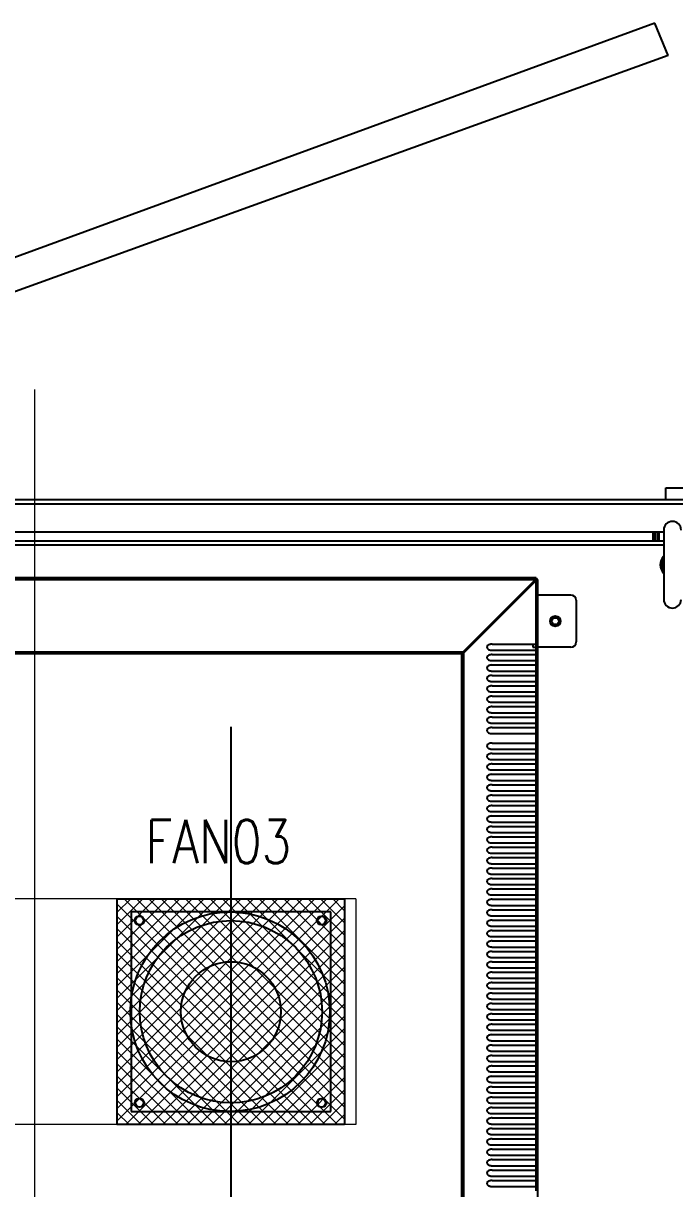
# Model space of a CAD drawing. Extents: x 79822 to 122366, y -56021 to -28815.
# Drawn here: x 84693 to 85069, y -34650 to -33978 of the extents above; entities that cross this region are included whole.
import ezdxf
from ezdxf.lldxf.tags import DXFTag

# ---------------------------------------------------------------- set-up
doc = ezdxf.new("R2010")
doc.units = 0
doc.header["$LTSCALE"] = 100
doc.header["$MEASUREMENT"] = 0
doc.layers.add('CABINET', color=7, linetype='Continuous')
doc.layers.add('PANEL', color=7, linetype='Continuous')
doc.styles.add('ROMANS', font='romans', dxfattribs={"width": 0.8, "height": 2})
tags = doc.linetypes.add('CENTER', pattern=[2, 1.25, -0.25, 0.25, -0.25]).pattern_tags.tags
tags[10:11] = [DXFTag(74, 4), DXFTag(75, 0), DXFTag(340, '0'), DXFTag(46, 1.0), DXFTag(50, 0.0), DXFTag(44, 0.0), DXFTag(45, 0.0)]
tags[8:9] = [DXFTag(74, 4), DXFTag(75, 0), DXFTag(340, '0'), DXFTag(46, 1.0), DXFTag(50, 0.0), DXFTag(44, 0.0), DXFTag(45, 0.0)]
tags[6:7] = [DXFTag(74, 4), DXFTag(75, 0), DXFTag(340, '0'), DXFTag(46, 1.0), DXFTag(50, 0.0), DXFTag(44, 0.0), DXFTag(45, 0.0)]
tags[4:5] = [DXFTag(74, 4), DXFTag(75, 0), DXFTag(340, '0'), DXFTag(46, 1.0), DXFTag(50, 0.0), DXFTag(44, 0.0), DXFTag(45, 0.0)]
tags = doc.linetypes.add('HIDDEN', pattern=[0.375, 0.25, -0.125]).pattern_tags.tags
tags[6:7] = [DXFTag(74, 4), DXFTag(75, 0), DXFTag(340, '0'), DXFTag(46, 1.0), DXFTag(50, 0.0), DXFTag(44, 0.0), DXFTag(45, 0.0)]
tags[4:5] = [DXFTag(74, 4), DXFTag(75, 0), DXFTag(340, '0'), DXFTag(46, 1.0), DXFTag(50, 0.0), DXFTag(44, 0.0), DXFTag(45, 0.0)]

# ---------------------------------------------------------------- blocks, each defined once
blk = doc.blocks.new('风机')
at = {"color": 3}
for p, q in [((0, 0), (0, -115)), ((115, 0), (0, 0)), ((115, -115), (115, 0)), ((0, -115), (115, -115))]:
    blk.add_line(p, q, dxfattribs=at)
for centre, major_axis, start_param, end_param in [((5, -5), (1.77, 1.77), 2.356194490187731, 8.639379797367317), ((57.5, -57.5), (37.12, 37.12), 2.356194490192193, 8.63937979737178), ((110, -5), (1.77, 1.77), 2.356194490188677, 8.639379797368264), ((5, -110), (-1.77, 1.77), 0.785398, 7.068583), ((110, -110), (-1.77, 1.77), 0.785398, 7.068583)]:
    blk.add_ellipse(centre, major_axis=major_axis, ratio=1, start_param=start_param, end_param=end_param, dxfattribs=at)

msp = doc.modelspace()

# ---------------------------------------------------------------- hatches: boundary and pattern name
at = {"linetype": 'HIDDEN', "lineweight": 20}
h = msp.add_hatch(dxfattribs=at)
h.set_pattern_fill('ANSI37', color=256, scale=40, angle=180, style=2)
h.set_pattern_definition([(135, (80443.738, -53304.3247), (3.5355339, 3.5355339), []), (45, (80443.738, -53304.3247), (3.5355339, -3.5355339), [])])
h.paths.add_polyline_path([(84878.7, -34612.83), (84747.7, -34612.83), (84747.7, -34482.83), (84878.7, -34482.83)])

# ---------------------------------------------------------------- linework, layer by layer
at = {"color": 1, "linetype": 'CENTER', "lineweight": 20}
msp.add_line((84700.2, -35133.19), (84700.2, -34189.34), dxfattribs=at)
at = {"color": 7, "linetype": 'Continuous'}
for p, q in [((85064, -34245.96), (85096, -34245.96)), ((85064, -34252.96), (85064, -34245.96)), ((85094.7, -34252.96), (84307.3, -34252.96)), ((84307.3, -34255.26), (85094.7, -34255.26)), ((85062.7, -34271.46), (84337.7, -34271.46)), ((85056.5, -34271.46), (85056.5, -34276.8)), ((85057.7, -34276.8), (85057.7, -34271.46)), ((85058.9, -34271.46), (85058.9, -34276.8)), ((85060, -34276.8), (85060, -34271.46)), ((85062.7, -34270.3), (85062.7, -34310.3)), ((85062.7, -34276.8), (84337.7, -34276.8)), ((85058.9, -34276.2), (85060, -34276.2)), ((85062.7, -34279.1), (84337.7, -34279.1)), ((84989.2, -34297.8), (84411.2, -34297.8)), ((84989.2, -34297.8), (84989.2, -34298.9)), ((84988.6, -34298.9), (84411.8, -34298.9)), ((84946.91, -34340.59), (84988.6, -34298.9)), ((84946.91, -34341.09), (84988.6, -34299.4)), ((84947.41, -34341.09), (84989.1, -34299.4)), ((84988.6, -34298.9), (84988.6, -34299.4)), ((84989.1, -34299.4), (84988.6, -34299.4)), ((84990.2, -34298.8), (84989.1, -34298.8)), ((84989.1, -34336.05), (84989.1, -34299.4)), ((84990.2, -35006.8), (84990.2, -34298.8)), ((85009.2, -34307.8), (84990.2, -34307.8)), ((85012.2, -34310.8), (85012.2, -34334.8)), ((84963.78, -34336.05), (84990.2, -34336.05)), ((84987.2, -34336.05), (84987.2, -34337.8)), ((84987.2, -34337.8), (84989.2, -34337.8)), ((84989.2, -34339.55), (84989.2, -34336.05)), ((85009.2, -34337.8), (84990.2, -34337.8)), ((84946.91, -34340.59), (84453.49, -34340.59)), ((84946.31, -34341.69), (84454.09, -34341.69)), ((84946.31, -34963.91), (84946.31, -34341.69)), ((84946.91, -34340.59), (84946.91, -34341.09)), ((84947.41, -34341.09), (84946.91, -34341.09)), ((84947.41, -34964.51), (84947.41, -34341.09)), ((84963.78, -34339.55), (84990.2, -34339.55)), ((84963.78, -34342.05), (84990.2, -34342.05)), ((84963.78, -34345.55), (84990.2, -34345.55)), ((84989.1, -34342.05), (84989.1, -34339.55)), ((84989.1, -34348.05), (84989.1, -34345.55)), ((84989.2, -34345.55), (84989.2, -34342.05)), ((84963.78, -34348.05), (84990.2, -34348.05)), ((84963.78, -34351.55), (84990.2, -34351.55)), ((84989.1, -34354.05), (84989.1, -34351.55)), ((84989.2, -34351.55), (84989.2, -34348.05)), ((84963.78, -34354.05), (84990.2, -34354.05)), ((84963.78, -34357.55), (84990.2, -34357.55)), ((84989.1, -34360.05), (84989.1, -34357.55)), ((84989.2, -34357.55), (84989.2, -34354.05)), ((84963.78, -34360.05), (84990.2, -34360.05)), ((84963.78, -34363.55), (84990.2, -34363.55)), ((84989.1, -34363.05), (84989.1, -34360.55)), ((84989.1, -34366.05), (84989.1, -34363.55)), ((84989.2, -34363.55), (84989.2, -34360.05)), ((84989.2, -34366.55), (84989.2, -34363.05)), ((84963.78, -34366.05), (84990.2, -34366.05)), ((84963.78, -34369.55), (84990.2, -34369.55)), ((84963.78, -34372.05), (84990.2, -34372.05)), ((84989.1, -34369.05), (84989.1, -34366.55)), ((84989.1, -34372.05), (84989.1, -34369.55)), ((84989.1, -34375.05), (84989.1, -34372.55)), ((84989.2, -34369.55), (84989.2, -34366.05)), ((84989.2, -34372.55), (84989.2, -34369.05)), ((84989.2, -34375.55), (84989.2, -34372.05)), ((84963.78, -34375.55), (84990.2, -34375.55)), ((84963.78, -34378.05), (84990.2, -34378.05)), ((84989.1, -34378.05), (84989.1, -34375.55)), ((84989.1, -34381.05), (84989.1, -34378.55)), ((84989.2, -34378.55), (84989.2, -34375.05)), ((84989.2, -34381.55), (84989.2, -34378.05)), ((84963.78, -34381.55), (84990.2, -34381.55)), ((84963.78, -34384.05), (84990.2, -34384.05)), ((84989.1, -34384.05), (84989.1, -34381.55)), ((84989.1, -34387.05), (84989.1, -34384.55)), ((84989.2, -34384.55), (84989.2, -34381.05)), ((84989.2, -34387.55), (84989.2, -34384.05)), ((84963.78, -34387.55), (84990.2, -34387.55)), ((84989.1, -34393.05), (84989.1, -34390.55)), ((84989.2, -34390.55), (84989.2, -34387.05)), ((84989.2, -34468.55), (84989.2, -34390.05)), ((84963.78, -34393.05), (84990.2, -34393.05)), ((84963.78, -34396.55), (84990.2, -34396.55)), ((84963.78, -34399.05), (84990.2, -34399.05)), ((84989.1, -34399.05), (84989.1, -34396.55)), ((84989.2, -34396.55), (84989.2, -34393.05)), ((84989.2, -34402.55), (84989.2, -34399.05)), ((84963.78, -34402.55), (84990.2, -34402.55)), ((84963.78, -34405.05), (84990.2, -34405.05)), ((84989.1, -34405.05), (84989.1, -34402.55)), ((84989.2, -34408.55), (84989.2, -34405.05)), ((84963.78, -34408.55), (84990.2, -34408.55)), ((84963.78, -34411.05), (84990.2, -34411.05)), ((84989.1, -34411.05), (84989.1, -34408.55)), ((84989.2, -34414.55), (84989.2, -34411.05)), ((84963.78, -34414.55), (84990.2, -34414.55)), ((84963.78, -34417.05), (84990.2, -34417.05)), ((84989.1, -34417.05), (84989.1, -34414.55)), ((84989.2, -34420.55), (84989.2, -34417.05)), ((84963.78, -34420.55), (84990.2, -34420.55)), ((84963.78, -34423.05), (84990.2, -34423.05)), ((84989.1, -34423.05), (84989.1, -34420.55)), ((84989.2, -34426.55), (84989.2, -34423.05)), ((84963.78, -34426.55), (84990.2, -34426.55)), ((84963.78, -34429.05), (84990.2, -34429.05)), ((84963.78, -34432.55), (84990.2, -34432.55)), ((84989.1, -34429.05), (84989.1, -34426.55)), ((84989.1, -34435.05), (84989.1, -34432.55)), ((84989.2, -34432.55), (84989.2, -34429.05)), ((84963.78, -34435.05), (84990.2, -34435.05)), ((84963.78, -34438.55), (84990.2, -34438.55)), ((84989.1, -34441.05), (84989.1, -34438.55)), ((84989.2, -34438.55), (84989.2, -34435.05)), ((84963.78, -34441.05), (84990.2, -34441.05)), ((84963.78, -34444.55), (84990.2, -34444.55)), ((84989.1, -34447.05), (84989.1, -34444.55)), ((84989.2, -34444.55), (84989.2, -34441.05)), ((84963.78, -34447.05), (84990.2, -34447.05)), ((84963.78, -34450.55), (84990.2, -34450.55)), ((84963.78, -34453.05), (84990.2, -34453.05)), ((84989.1, -34453.05), (84989.1, -34450.55)), ((84989.2, -34450.55), (84989.2, -34447.05)), ((84989.2, -34456.55), (84989.2, -34453.05)), ((84963.78, -34456.55), (84990.2, -34456.55)), ((84963.78, -34459.05), (84990.2, -34459.05)), ((84989.1, -34459.05), (84989.1, -34456.55)), ((84989.2, -34462.55), (84989.2, -34459.05)), ((84963.78, -34462.55), (84990.2, -34462.55)), ((84963.78, -34465.05), (84990.2, -34465.05)), ((84989.1, -34465.05), (84989.1, -34462.55)), ((84989.2, -34468.55), (84989.2, -34465.05)), ((84963.78, -34468.55), (84990.2, -34468.55)), ((84963.78, -34471.05), (84990.2, -34471.05)), ((84989.1, -34471.05), (84989.1, -34468.55)), ((84989.2, -34474.55), (84989.2, -34471.05)), ((84963.78, -34474.55), (84990.2, -34474.55)), ((84963.78, -34477.05), (84990.2, -34477.05)), ((84989.1, -34477.05), (84989.1, -34474.55)), ((84989.2, -34480.55), (84989.2, -34477.05)), ((84963.78, -34480.55), (84990.2, -34480.55)), ((84963.78, -34483.05), (84990.2, -34483.05)), ((84963.78, -34486.55), (84990.2, -34486.55)), ((84989.1, -34483.05), (84989.1, -34480.55)), ((84989.1, -34489.05), (84989.1, -34486.55)), ((84989.2, -34486.55), (84989.2, -34483.05)), ((84963.78, -34489.05), (84990.2, -34489.05)), ((84963.78, -34492.55), (84990.2, -34492.55)), ((84989.1, -34495.05), (84989.1, -34492.55)), ((84989.2, -34492.55), (84989.2, -34489.05)), ((84963.78, -34495.05), (84990.2, -34495.05)), ((84963.78, -34498.55), (84990.2, -34498.55)), ((84989.1, -34501.05), (84989.1, -34498.55)), ((84989.2, -34498.55), (84989.2, -34495.05)), ((84963.78, -34501.05), (84990.2, -34501.05)), ((84963.78, -34504.55), (84990.2, -34504.55)), ((84989.1, -34507.05), (84989.1, -34504.55)), ((84989.2, -34504.55), (84989.2, -34501.05)), ((84963.78, -34507.05), (84990.2, -34507.05)), ((84963.78, -34510.55), (84990.2, -34510.55)), ((84963.78, -34513.05), (84990.2, -34513.05)), ((84989.1, -34513.05), (84989.1, -34510.55)), ((84989.2, -34510.55), (84989.2, -34507.05)), ((84989.2, -34516.55), (84989.2, -34513.05)), ((84963.78, -34516.55), (84990.2, -34516.55)), ((84963.78, -34519.05), (84990.2, -34519.05)), ((84989.1, -34519.05), (84989.1, -34516.55)), ((84989.2, -34522.55), (84989.2, -34519.05)), ((84963.78, -34522.55), (84990.2, -34522.55)), ((84963.78, -34525.05), (84990.2, -34525.05)), ((84989.1, -34525.05), (84989.1, -34522.55)), ((84989.2, -34528.55), (84989.2, -34525.05)), ((84963.78, -34528.55), (84990.2, -34528.55)), ((84963.78, -34531.05), (84990.2, -34531.05)), ((84989.1, -34531.05), (84989.1, -34528.55)), ((84989.2, -34534.55), (84989.2, -34531.05)), ((84963.78, -34534.55), (84990.2, -34534.55)), ((84963.78, -34537.05), (84990.2, -34537.05)), ((84989.1, -34537.05), (84989.1, -34534.55)), ((84989.2, -34540.55), (84989.2, -34537.05)), ((84963.78, -34540.55), (84990.2, -34540.55)), ((84963.78, -34543.05), (84990.2, -34543.05)), ((84963.78, -34546.55), (84990.2, -34546.55)), ((84989.1, -34543.05), (84989.1, -34540.55)), ((84989.1, -34549.05), (84989.1, -34546.55)), ((84989.2, -34546.55), (84989.2, -34543.05)), ((84963.78, -34549.05), (84990.2, -34549.05)), ((84963.78, -34552.55), (84990.2, -34552.55)), ((84989.1, -34555.05), (84989.1, -34552.55)), ((84989.2, -34552.55), (84989.2, -34549.05)), ((84963.78, -34555.05), (84990.2, -34555.05)), ((84963.78, -34558.55), (84990.2, -34558.55)), ((84989.1, -34561.05), (84989.1, -34558.55)), ((84989.2, -34558.55), (84989.2, -34555.05)), ((84963.78, -34561.05), (84990.2, -34561.05)), ((84963.78, -34564.55), (84990.2, -34564.55)), ((84963.78, -34567.05), (84990.2, -34567.05)), ((84989.1, -34567.05), (84989.1, -34564.55)), ((84989.2, -34564.55), (84989.2, -34561.05)), ((84989.2, -34570.55), (84989.2, -34567.05)), ((84963.78, -34570.55), (84990.2, -34570.55)), ((84963.78, -34573.05), (84990.2, -34573.05)), ((84989.1, -34573.05), (84989.1, -34570.55)), ((84989.2, -34576.55), (84989.2, -34573.05)), ((84963.78, -34576.55), (84990.2, -34576.55)), ((84963.78, -34579.05), (84990.2, -34579.05)), ((84989.1, -34579.05), (84989.1, -34576.55)), ((84989.2, -34582.55), (84989.2, -34579.05)), ((84963.78, -34582.55), (84990.2, -34582.55)), ((84963.78, -34585.05), (84990.2, -34585.05)), ((84989.1, -34585.05), (84989.1, -34582.55)), ((84989.2, -34588.55), (84989.2, -34585.05)), ((84963.78, -34588.55), (84990.2, -34588.55)), ((84963.78, -34591.05), (84990.2, -34591.05)), ((84989.1, -34591.05), (84989.1, -34588.55)), ((84989.2, -34594.55), (84989.2, -34591.05)), ((84963.78, -34594.55), (84990.2, -34594.55)), ((84963.78, -34597.05), (84990.2, -34597.05)), ((84963.78, -34600.55), (84990.2, -34600.55)), ((84989.1, -34597.05), (84989.1, -34594.55)), ((84989.1, -34603.05), (84989.1, -34600.55)), ((84989.2, -34600.55), (84989.2, -34597.05)), ((84963.78, -34603.05), (84990.2, -34603.05)), ((84963.78, -34606.55), (84990.2, -34606.55)), ((84989.1, -34609.05), (84989.1, -34606.55)), ((84989.2, -34606.55), (84989.2, -34603.05)), ((84963.78, -34609.05), (84990.2, -34609.05)), ((84963.78, -34612.55), (84990.2, -34612.55)), ((84989.1, -34615.05), (84989.1, -34612.55)), ((84989.2, -34612.55), (84989.2, -34609.05)), ((84963.78, -34615.05), (84990.2, -34615.05)), ((84963.78, -34618.55), (84990.2, -34618.55)), ((84963.78, -34621.05), (84990.2, -34621.05)), ((84989.1, -34621.05), (84989.1, -34618.55)), ((84989.2, -34618.55), (84989.2, -34615.05)), ((84989.2, -34624.55), (84989.2, -34621.05)), ((84963.78, -34624.55), (84990.2, -34624.55)), ((84963.78, -34627.05), (84990.2, -34627.05)), ((84989.1, -34627.05), (84989.1, -34624.55)), ((84989.2, -34630.55), (84989.2, -34627.05)), ((84963.78, -34630.55), (84990.2, -34630.55)), ((84963.78, -34633.05), (84990.2, -34633.05)), ((84989.1, -34633.05), (84989.1, -34630.55)), ((84989.2, -34636.55), (84989.2, -34633.05)), ((84963.78, -34636.55), (84990.2, -34636.55)), ((84963.78, -34639.05), (84990.2, -34639.05)), ((84989.1, -34639.05), (84989.1, -34636.55)), ((84989.2, -34642.55), (84989.2, -34639.05)), ((84963.78, -34642.55), (84990.2, -34642.55)), ((84963.78, -34645.05), (84990.2, -34645.05)), ((84989.1, -34645.05), (84989.1, -34642.55)), ((84989.2, -34648.55), (84989.2, -34645.05)), ((84963.78, -34648.55), (84990.2, -34648.55)), ((84989.1, -34651.05), (84989.1, -34648.55))]:
    msp.add_line(p, q, dxfattribs=at)
at = {"color": 5, "linetype": 'HIDDEN', "lineweight": 15, "ltscale": 30}
for p, q in [((84885.2, -34482.83), (84515.2, -34482.83)), ((84885.2, -34482.83), (84885.2, -34612.83)), ((84885.2, -34612.83), (84515.2, -34612.83))]:
    msp.add_line(p, q, dxfattribs=at)
at = {"linetype": 'HIDDEN'}
msp.add_lwpolyline([(84878.7, -34612.83), (84747.7, -34612.83), (84747.7, -34482.83), (84878.7, -34482.83)], close=True, dxfattribs=at)
at = {"color": 7, "linetype": 'Continuous'}
for radius in [3, 2]:
    msp.add_circle((85000.2, -34322.8), radius, dxfattribs=at)
at = {"color": 7, "linetype": 'HIDDEN'}
for centre, radius in [((84812.7, -34547.83), 57.5), ((84760.2, -34495.33), 2.5), ((84865.2, -34495.33), 2.5), ((84760.2, -34600.33), 2.5), ((84865.2, -34600.33), 2.5)]:
    msp.add_circle(centre, radius, dxfattribs=at)
at = {"color": 7, "linetype": 'Continuous'}
for centre, radius, start, end in [((85067.7, -34270.3), 5, 0, 180), ((85067.7, -34290.3), 7, 136.14811, 223.85189), ((85067.7, -34290.3), 6, 146.44504, 195), ((85067.7, -34290.3), 6, 146.98298, 213.01702), ((85002.98, -34303.22), 15.02, 162.87844, 163.28137), ((84984.78, -34285.02), 15.02, 286.71863, 287.12156), ((85009.2, -34310.8), 3, 0, 90), ((85067.7, -34310.3), 5, 180, 0), ((85000.2, -34322.8), 2.5, 255, 195), ((85009.2, -34334.8), 3, 270, 0), ((85007.22, -34373.34), 68.64, 152.18687, 152.54681), ((84914.66, -34280.78), 68.64, 297.45319, 297.81313), ((84955.22, -34349.91), 12.13, 134.62001, 135.96324), ((84938.09, -34332.77), 12.13, 314.03676, 315.37999)]:
    msp.add_arc(centre, radius, start, end, dxfattribs=at)
for points, start_tangent, end_tangent in [([(84988.63, -34298.8), (84988.8, -34298.32), (84988.9, -34298.1), (84989, -34297.93)], (0.294712, 0.955586), (0.612022, 0.79084)), ([(84989, -34297.93), (84989.2, -34297.8)], (0.612022, 0.79084), (1, 0)), ([(84988.6, -34299.4), (84988.8, -34299.08), (84989, -34298.87)], (0.482812, 0.875724), (0.822198, 0.569202)), ([(84988.6, -34299.4), (84988.92, -34299.2), (84989.13, -34299)], (0.875724, 0.482812), (0.569202, 0.822198)), ([(84989, -34298.87), (84989.2, -34298.8)], (0.822198, 0.569202), (1, 0)), ([(84989.13, -34299), (84989.2, -34298.8)], (0.569202, 0.822198), (0, 1)), ([(84989.2, -34299.37), (84989.68, -34299.2), (84989.9, -34299.1), (84990.07, -34299)], (0.955586, 0.294712), (0.79084, 0.612022)), ([(84990.07, -34299), (84990.2, -34298.8)], (0.79084, 0.612022), (0, 1)), ([(84963.78, -34336.05), (84963, -34336.11), (84962.3, -34336.28), (84961.69, -34336.53), (84961.2, -34336.89), (84960.85, -34337.35), (84960.76, -34337.88), (84960.92, -34338.37), (84961.28, -34338.78), (84961.77, -34339.11), (84962.36, -34339.35), (84963.03, -34339.5), (84963.78, -34339.55)], (-0.999961, -0.008789), (0.999962, -0.008666)), ([(84946.91, -34340.59), (84946.71, -34340.94), (84946.51, -34341.31)], (-0.515409, -0.856944), (-0.467523, -0.883981)), ([(84947.41, -34341.09), (84947.06, -34341.29), (84946.69, -34341.49)], (-0.856944, -0.515409), (-0.883981, -0.467523)), ([(84946.91, -34341.09), (84946.71, -34341.28)], (-0.740747, -0.671784), (-0.712761, -0.701407)), ([(84946.91, -34341.09), (84946.72, -34341.29)], (-0.671784, -0.740747), (-0.701407, -0.712761)), ([(84963.78, -34342.05), (84963, -34342.11), (84962.3, -34342.28), (84961.69, -34342.53), (84961.2, -34342.89), (84960.85, -34343.35), (84960.76, -34343.88), (84960.92, -34344.37), (84961.28, -34344.78), (84961.77, -34345.11), (84962.36, -34345.35), (84963.03, -34345.5), (84963.78, -34345.55)], (-0.999961, -0.008789), (0.999962, -0.008666)), ([(84963.78, -34348.05), (84963, -34348.11), (84962.3, -34348.28), (84961.69, -34348.53), (84961.2, -34348.89), (84960.85, -34349.35), (84960.76, -34349.88), (84960.92, -34350.37), (84961.28, -34350.78), (84961.77, -34351.11), (84962.36, -34351.35), (84963.03, -34351.5), (84963.78, -34351.55)], (-0.999961, -0.008789), (0.999962, -0.008666)), ([(84963.78, -34354.05), (84963, -34354.11), (84962.3, -34354.28), (84961.69, -34354.53), (84961.2, -34354.89), (84960.85, -34355.35), (84960.76, -34355.88), (84960.92, -34356.37), (84961.28, -34356.78), (84961.77, -34357.11), (84962.36, -34357.35), (84963.03, -34357.5), (84963.78, -34357.55)], (-0.999961, -0.008789), (0.999962, -0.008666)), ([(84963.78, -34360.05), (84963, -34360.11), (84962.3, -34360.28), (84961.69, -34360.53), (84961.2, -34360.89), (84960.85, -34361.35), (84960.76, -34361.88), (84960.92, -34362.37), (84961.28, -34362.78), (84961.77, -34363.11), (84962.36, -34363.35), (84963.03, -34363.5), (84963.78, -34363.55)], (-0.999961, -0.008789), (0.999962, -0.008666)), ([(84963.78, -34366.05), (84963, -34366.11), (84962.3, -34366.28), (84961.69, -34366.53), (84961.2, -34366.89), (84960.85, -34367.35), (84960.76, -34367.88), (84960.92, -34368.37), (84961.28, -34368.78), (84961.77, -34369.11), (84962.36, -34369.35), (84963.03, -34369.5), (84963.78, -34369.55)], (-0.999961, -0.008789), (0.999962, -0.008666)), ([(84963.78, -34372.05), (84963, -34372.11), (84962.3, -34372.28), (84961.69, -34372.53), (84961.2, -34372.89), (84960.85, -34373.35), (84960.76, -34373.88), (84960.92, -34374.37), (84961.28, -34374.78), (84961.77, -34375.11), (84962.36, -34375.35), (84963.03, -34375.5), (84963.78, -34375.55)], (-0.999961, -0.008789), (0.999962, -0.008666)), ([(84963.78, -34378.05), (84963, -34378.11), (84962.3, -34378.28), (84961.69, -34378.53), (84961.2, -34378.89), (84960.85, -34379.35), (84960.76, -34379.88), (84960.92, -34380.37), (84961.28, -34380.78), (84961.77, -34381.11), (84962.36, -34381.35), (84963.03, -34381.5), (84963.78, -34381.55)], (-0.999961, -0.008789), (0.999962, -0.008666)), ([(84963.78, -34384.05), (84963, -34384.11), (84962.3, -34384.28), (84961.69, -34384.53), (84961.2, -34384.89), (84960.85, -34385.35), (84960.76, -34385.88), (84960.92, -34386.37), (84961.28, -34386.78), (84961.77, -34387.11), (84962.36, -34387.35), (84963.03, -34387.5), (84963.78, -34387.55)], (-0.999961, -0.008789), (0.999962, -0.008666)), ([(84963.78, -34393.05), (84963, -34393.11), (84962.3, -34393.28), (84961.69, -34393.53), (84961.2, -34393.89), (84960.85, -34394.35), (84960.76, -34394.88), (84960.92, -34395.37), (84961.28, -34395.78), (84961.77, -34396.11), (84962.36, -34396.35), (84963.03, -34396.5), (84963.78, -34396.55)], (-0.999961, -0.008789), (0.999962, -0.008666)), ([(84963.78, -34399.05), (84963, -34399.11), (84962.3, -34399.28), (84961.69, -34399.53), (84961.2, -34399.89), (84960.85, -34400.35), (84960.76, -34400.88), (84960.92, -34401.37), (84961.28, -34401.78), (84961.77, -34402.11), (84962.36, -34402.35), (84963.03, -34402.5), (84963.78, -34402.55)], (-0.999961, -0.008789), (0.999962, -0.008666)), ([(84963.78, -34405.05), (84963, -34405.11), (84962.3, -34405.28), (84961.69, -34405.53), (84961.2, -34405.89), (84960.85, -34406.35), (84960.76, -34406.88), (84960.92, -34407.37), (84961.28, -34407.78), (84961.77, -34408.11), (84962.36, -34408.35), (84963.03, -34408.5), (84963.78, -34408.55)], (-0.999961, -0.008789), (0.999962, -0.008666)), ([(84963.78, -34411.05), (84963, -34411.11), (84962.3, -34411.28), (84961.69, -34411.53), (84961.2, -34411.89), (84960.85, -34412.35), (84960.76, -34412.88), (84960.92, -34413.37), (84961.28, -34413.78), (84961.77, -34414.11), (84962.36, -34414.35), (84963.03, -34414.5), (84963.78, -34414.55)], (-0.999961, -0.008789), (0.999962, -0.008666)), ([(84963.78, -34417.05), (84963, -34417.11), (84962.3, -34417.28), (84961.69, -34417.53), (84961.2, -34417.89), (84960.85, -34418.35), (84960.76, -34418.88), (84960.92, -34419.37), (84961.28, -34419.78), (84961.77, -34420.11), (84962.36, -34420.35), (84963.03, -34420.5), (84963.78, -34420.55)], (-0.999961, -0.008789), (0.999962, -0.008666)), ([(84963.78, -34423.05), (84963, -34423.11), (84962.3, -34423.28), (84961.69, -34423.53), (84961.2, -34423.89), (84960.85, -34424.35), (84960.76, -34424.88), (84960.92, -34425.37), (84961.28, -34425.78), (84961.77, -34426.11), (84962.36, -34426.35), (84963.03, -34426.5), (84963.78, -34426.55)], (-0.999961, -0.008789), (0.999962, -0.008666)), ([(84963.78, -34429.05), (84963, -34429.11), (84962.3, -34429.28), (84961.69, -34429.53), (84961.2, -34429.89), (84960.85, -34430.35), (84960.76, -34430.88), (84960.92, -34431.37), (84961.28, -34431.78), (84961.77, -34432.11), (84962.36, -34432.35), (84963.03, -34432.5), (84963.78, -34432.55)], (-0.999961, -0.008789), (0.999962, -0.008666)), ([(84963.78, -34435.05), (84963, -34435.11), (84962.3, -34435.28), (84961.69, -34435.53), (84961.2, -34435.89), (84960.85, -34436.35), (84960.76, -34436.88), (84960.92, -34437.37), (84961.28, -34437.78), (84961.77, -34438.11), (84962.36, -34438.35), (84963.03, -34438.5), (84963.78, -34438.55)], (-0.999961, -0.008789), (0.999962, -0.008666)), ([(84963.78, -34441.05), (84963, -34441.11), (84962.3, -34441.28), (84961.69, -34441.53), (84961.2, -34441.89), (84960.85, -34442.35), (84960.76, -34442.88), (84960.92, -34443.37), (84961.28, -34443.78), (84961.77, -34444.11), (84962.36, -34444.35), (84963.03, -34444.5), (84963.78, -34444.55)], (-0.999961, -0.008789), (0.999962, -0.008666)), ([(84963.78, -34447.05), (84963, -34447.11), (84962.3, -34447.28), (84961.69, -34447.53), (84961.2, -34447.89), (84960.85, -34448.35), (84960.76, -34448.88), (84960.92, -34449.37), (84961.28, -34449.78), (84961.77, -34450.11), (84962.36, -34450.35), (84963.03, -34450.5), (84963.78, -34450.55)], (-0.999961, -0.008789), (0.999962, -0.008666)), ([(84963.78, -34453.05), (84963, -34453.11), (84962.3, -34453.28), (84961.69, -34453.53), (84961.2, -34453.89), (84960.85, -34454.35), (84960.76, -34454.88), (84960.92, -34455.37), (84961.28, -34455.78), (84961.77, -34456.11), (84962.36, -34456.35), (84963.03, -34456.5), (84963.78, -34456.55)], (-0.999961, -0.008789), (0.999962, -0.008666)), ([(84963.78, -34459.05), (84963, -34459.11), (84962.3, -34459.28), (84961.69, -34459.53), (84961.2, -34459.89), (84960.85, -34460.35), (84960.76, -34460.88), (84960.92, -34461.37), (84961.28, -34461.78), (84961.77, -34462.11), (84962.36, -34462.35), (84963.03, -34462.5), (84963.78, -34462.55)], (-0.999961, -0.008789), (0.999962, -0.008666)), ([(84963.78, -34465.05), (84963, -34465.11), (84962.3, -34465.28), (84961.69, -34465.53), (84961.2, -34465.89), (84960.85, -34466.35), (84960.76, -34466.88), (84960.92, -34467.37), (84961.28, -34467.78), (84961.77, -34468.11), (84962.36, -34468.35), (84963.03, -34468.5), (84963.78, -34468.55)], (-0.999961, -0.008789), (0.999962, -0.008666)), ([(84963.78, -34471.05), (84963, -34471.11), (84962.3, -34471.28), (84961.69, -34471.53), (84961.2, -34471.89), (84960.85, -34472.35), (84960.76, -34472.88), (84960.92, -34473.37), (84961.28, -34473.78), (84961.77, -34474.11), (84962.36, -34474.35), (84963.03, -34474.5), (84963.78, -34474.55)], (-0.999961, -0.008789), (0.999962, -0.008666)), ([(84963.78, -34477.05), (84963, -34477.11), (84962.3, -34477.28), (84961.69, -34477.53), (84961.2, -34477.89), (84960.85, -34478.35), (84960.76, -34478.88), (84960.92, -34479.37), (84961.28, -34479.78), (84961.77, -34480.11), (84962.36, -34480.35), (84963.03, -34480.5), (84963.78, -34480.55)], (-0.999961, -0.008789), (0.999962, -0.008666)), ([(84963.78, -34483.05), (84963, -34483.11), (84962.3, -34483.28), (84961.69, -34483.53), (84961.2, -34483.89), (84960.85, -34484.35), (84960.76, -34484.88), (84960.92, -34485.37), (84961.28, -34485.78), (84961.77, -34486.11), (84962.36, -34486.35), (84963.03, -34486.5), (84963.78, -34486.55)], (-0.999961, -0.008789), (0.999962, -0.008666)), ([(84963.78, -34489.05), (84963, -34489.11), (84962.3, -34489.28), (84961.69, -34489.53), (84961.2, -34489.89), (84960.85, -34490.35), (84960.76, -34490.88), (84960.92, -34491.37), (84961.28, -34491.78), (84961.77, -34492.11), (84962.36, -34492.35), (84963.03, -34492.5), (84963.78, -34492.55)], (-0.999961, -0.008789), (0.999962, -0.008666)), ([(84963.78, -34495.05), (84963, -34495.11), (84962.3, -34495.28), (84961.69, -34495.53), (84961.2, -34495.89), (84960.85, -34496.35), (84960.76, -34496.88), (84960.92, -34497.37), (84961.28, -34497.78), (84961.77, -34498.11), (84962.36, -34498.35), (84963.03, -34498.5), (84963.78, -34498.55)], (-0.999961, -0.008789), (0.999962, -0.008666)), ([(84963.78, -34501.05), (84963, -34501.11), (84962.3, -34501.28), (84961.69, -34501.53), (84961.2, -34501.89), (84960.85, -34502.35), (84960.76, -34502.88), (84960.92, -34503.37), (84961.28, -34503.78), (84961.77, -34504.11), (84962.36, -34504.35), (84963.03, -34504.5), (84963.78, -34504.55)], (-0.999961, -0.008789), (0.999962, -0.008666)), ([(84963.78, -34507.05), (84963, -34507.11), (84962.3, -34507.28), (84961.69, -34507.53), (84961.2, -34507.89), (84960.85, -34508.35), (84960.76, -34508.88), (84960.92, -34509.37), (84961.28, -34509.78), (84961.77, -34510.11), (84962.36, -34510.35), (84963.03, -34510.5), (84963.78, -34510.55)], (-0.999961, -0.008789), (0.999962, -0.008666)), ([(84963.78, -34513.05), (84963, -34513.11), (84962.3, -34513.28), (84961.69, -34513.53), (84961.2, -34513.89), (84960.85, -34514.35), (84960.76, -34514.88), (84960.92, -34515.37), (84961.28, -34515.78), (84961.77, -34516.11), (84962.36, -34516.35), (84963.03, -34516.5), (84963.78, -34516.55)], (-0.999961, -0.008789), (0.999962, -0.008666)), ([(84963.78, -34519.05), (84963, -34519.11), (84962.3, -34519.28), (84961.69, -34519.53), (84961.2, -34519.89), (84960.85, -34520.35), (84960.76, -34520.88), (84960.92, -34521.37), (84961.28, -34521.78), (84961.77, -34522.11), (84962.36, -34522.35), (84963.03, -34522.5), (84963.78, -34522.55)], (-0.999961, -0.008789), (0.999962, -0.008666)), ([(84963.78, -34525.05), (84963, -34525.11), (84962.3, -34525.28), (84961.69, -34525.53), (84961.2, -34525.89), (84960.85, -34526.35), (84960.76, -34526.88), (84960.92, -34527.37), (84961.28, -34527.78), (84961.77, -34528.11), (84962.36, -34528.35), (84963.03, -34528.5), (84963.78, -34528.55)], (-0.999961, -0.008789), (0.999962, -0.008666)), ([(84963.78, -34531.05), (84963, -34531.11), (84962.3, -34531.28), (84961.69, -34531.53), (84961.2, -34531.89), (84960.85, -34532.35), (84960.76, -34532.88), (84960.92, -34533.37), (84961.28, -34533.78), (84961.77, -34534.11), (84962.36, -34534.35), (84963.03, -34534.5), (84963.78, -34534.55)], (-0.999961, -0.008789), (0.999962, -0.008666)), ([(84963.78, -34537.05), (84963, -34537.11), (84962.3, -34537.28), (84961.69, -34537.53), (84961.2, -34537.89), (84960.85, -34538.35), (84960.76, -34538.88), (84960.92, -34539.37), (84961.28, -34539.78), (84961.77, -34540.11), (84962.36, -34540.35), (84963.03, -34540.5), (84963.78, -34540.55)], (-0.999961, -0.008789), (0.999962, -0.008666)), ([(84963.78, -34543.05), (84963, -34543.11), (84962.3, -34543.28), (84961.69, -34543.53), (84961.2, -34543.89), (84960.85, -34544.35), (84960.76, -34544.88), (84960.92, -34545.37), (84961.28, -34545.78), (84961.77, -34546.11), (84962.36, -34546.35), (84963.03, -34546.5), (84963.78, -34546.55)], (-0.999961, -0.008789), (0.999962, -0.008666)), ([(84963.78, -34549.05), (84963, -34549.11), (84962.3, -34549.28), (84961.69, -34549.53), (84961.2, -34549.89), (84960.85, -34550.35), (84960.76, -34550.88), (84960.92, -34551.37), (84961.28, -34551.78), (84961.77, -34552.11), (84962.36, -34552.35), (84963.03, -34552.5), (84963.78, -34552.55)], (-0.999961, -0.008789), (0.999962, -0.008666)), ([(84963.78, -34555.05), (84963, -34555.11), (84962.3, -34555.28), (84961.69, -34555.53), (84961.2, -34555.89), (84960.85, -34556.35), (84960.76, -34556.88), (84960.92, -34557.37), (84961.28, -34557.78), (84961.77, -34558.11), (84962.36, -34558.35), (84963.03, -34558.5), (84963.78, -34558.55)], (-0.999961, -0.008789), (0.999962, -0.008666)), ([(84963.78, -34561.05), (84963, -34561.11), (84962.3, -34561.28), (84961.69, -34561.53), (84961.2, -34561.89), (84960.85, -34562.35), (84960.76, -34562.88), (84960.92, -34563.37), (84961.28, -34563.78), (84961.77, -34564.11), (84962.36, -34564.35), (84963.03, -34564.5), (84963.78, -34564.55)], (-0.999961, -0.008789), (0.999962, -0.008666)), ([(84963.78, -34567.05), (84963, -34567.11), (84962.3, -34567.28), (84961.69, -34567.53), (84961.2, -34567.89), (84960.85, -34568.35), (84960.76, -34568.88), (84960.92, -34569.37), (84961.28, -34569.78), (84961.77, -34570.11), (84962.36, -34570.35), (84963.03, -34570.5), (84963.78, -34570.55)], (-0.999961, -0.008789), (0.999962, -0.008666)), ([(84963.78, -34573.05), (84963, -34573.11), (84962.3, -34573.28), (84961.69, -34573.53), (84961.2, -34573.89), (84960.85, -34574.35), (84960.76, -34574.88), (84960.92, -34575.37), (84961.28, -34575.78), (84961.77, -34576.11), (84962.36, -34576.35), (84963.03, -34576.5), (84963.78, -34576.55)], (-0.999961, -0.008789), (0.999962, -0.008666)), ([(84963.78, -34579.05), (84963, -34579.11), (84962.3, -34579.28), (84961.69, -34579.53), (84961.2, -34579.89), (84960.85, -34580.35), (84960.76, -34580.88), (84960.92, -34581.37), (84961.28, -34581.78), (84961.77, -34582.11), (84962.36, -34582.35), (84963.03, -34582.5), (84963.78, -34582.55)], (-0.999961, -0.008789), (0.999962, -0.008666)), ([(84963.78, -34585.05), (84963, -34585.11), (84962.3, -34585.28), (84961.69, -34585.53), (84961.2, -34585.89), (84960.85, -34586.35), (84960.76, -34586.88), (84960.92, -34587.37), (84961.28, -34587.78), (84961.77, -34588.11), (84962.36, -34588.35), (84963.03, -34588.5), (84963.78, -34588.55)], (-0.999961, -0.008789), (0.999962, -0.008666)), ([(84963.78, -34591.05), (84963, -34591.11), (84962.3, -34591.28), (84961.69, -34591.53), (84961.2, -34591.89), (84960.85, -34592.35), (84960.76, -34592.88), (84960.92, -34593.37), (84961.28, -34593.78), (84961.77, -34594.11), (84962.36, -34594.35), (84963.03, -34594.5), (84963.78, -34594.55)], (-0.999961, -0.008789), (0.999962, -0.008666)), ([(84963.78, -34597.05), (84963, -34597.11), (84962.3, -34597.28), (84961.69, -34597.53), (84961.2, -34597.89), (84960.85, -34598.35), (84960.76, -34598.88), (84960.92, -34599.37), (84961.28, -34599.78), (84961.77, -34600.11), (84962.36, -34600.35), (84963.03, -34600.5), (84963.78, -34600.55)], (-0.999961, -0.008789), (0.999962, -0.008666)), ([(84963.78, -34603.05), (84963, -34603.11), (84962.3, -34603.28), (84961.69, -34603.53), (84961.2, -34603.89), (84960.85, -34604.35), (84960.76, -34604.88), (84960.92, -34605.37), (84961.28, -34605.78), (84961.77, -34606.11), (84962.36, -34606.35), (84963.03, -34606.5), (84963.78, -34606.55)], (-0.999961, -0.008789), (0.999962, -0.008666)), ([(84963.78, -34609.05), (84963, -34609.11), (84962.3, -34609.28), (84961.69, -34609.53), (84961.2, -34609.89), (84960.85, -34610.35), (84960.76, -34610.88), (84960.92, -34611.37), (84961.28, -34611.78), (84961.77, -34612.11), (84962.36, -34612.35), (84963.03, -34612.5), (84963.78, -34612.55)], (-0.999961, -0.008789), (0.999962, -0.008666)), ([(84963.78, -34615.05), (84963, -34615.11), (84962.3, -34615.28), (84961.69, -34615.53), (84961.2, -34615.89), (84960.85, -34616.35), (84960.76, -34616.88), (84960.92, -34617.37), (84961.28, -34617.78), (84961.77, -34618.11), (84962.36, -34618.35), (84963.03, -34618.5), (84963.78, -34618.55)], (-0.999961, -0.008789), (0.999962, -0.008666)), ([(84963.78, -34621.05), (84963, -34621.11), (84962.3, -34621.28), (84961.69, -34621.53), (84961.2, -34621.89), (84960.85, -34622.35), (84960.76, -34622.88), (84960.92, -34623.37), (84961.28, -34623.78), (84961.77, -34624.11), (84962.36, -34624.35), (84963.03, -34624.5), (84963.78, -34624.55)], (-0.999961, -0.008789), (0.999962, -0.008666)), ([(84963.78, -34627.05), (84963, -34627.11), (84962.3, -34627.28), (84961.69, -34627.53), (84961.2, -34627.89), (84960.85, -34628.35), (84960.76, -34628.88), (84960.92, -34629.37), (84961.28, -34629.78), (84961.77, -34630.11), (84962.36, -34630.35), (84963.03, -34630.5), (84963.78, -34630.55)], (-0.999961, -0.008789), (0.999962, -0.008666)), ([(84963.78, -34633.05), (84963, -34633.11), (84962.3, -34633.28), (84961.69, -34633.53), (84961.2, -34633.89), (84960.85, -34634.35), (84960.76, -34634.88), (84960.92, -34635.37), (84961.28, -34635.78), (84961.77, -34636.11), (84962.36, -34636.35), (84963.03, -34636.5), (84963.78, -34636.55)], (-0.999961, -0.008789), (0.999962, -0.008666)), ([(84963.78, -34639.05), (84963, -34639.11), (84962.3, -34639.28), (84961.69, -34639.53), (84961.2, -34639.89), (84960.85, -34640.35), (84960.76, -34640.88), (84960.92, -34641.37), (84961.28, -34641.78), (84961.77, -34642.11), (84962.36, -34642.35), (84963.03, -34642.5), (84963.78, -34642.55)], (-0.999961, -0.008789), (0.999962, -0.008666)), ([(84963.78, -34645.05), (84963, -34645.11), (84962.3, -34645.28), (84961.69, -34645.53), (84961.2, -34645.89), (84960.85, -34646.35), (84960.76, -34646.88), (84960.92, -34647.37), (84961.28, -34647.78), (84961.77, -34648.11), (84962.36, -34648.35), (84963.03, -34648.5), (84963.78, -34648.55)], (-0.999961, -0.008789), (0.999962, -0.008666))]:
    msp.add_spline(points, degree=3, dxfattribs=dict(at, start_tangent=start_tangent, end_tangent=end_tangent))
at = {"layer": 'CABINET', "color": 1, "linetype": 'CENTER'}
msp.add_line((84813.2, -34383.6), (84813.2, -34931.74), dxfattribs=at)
at = {"layer": 'CABINET', "color": 3, "linetype": 'CENTER'}
msp.add_circle((84813.2, -34547.83), 28.81, dxfattribs=at)
at = {"layer": 'PANEL', "linetype": 'HIDDEN'}
for p, q in [((85057.59, -33978.33), (84306.28, -34252.92)), ((85065.34, -33996.83), (85057.59, -33978.33)), ((85065.34, -33996.83), (84356.53, -34252.96))]:
    msp.add_line(p, q, dxfattribs=at)

# ---------------------------------------------------------------- block references
at = {"color": 3}
msp.add_blockref('风机', (84755.7, -34490.33), dxfattribs=at)

# ---------------------------------------------------------------- texts
at = {"color": 7, "style": 'ROMANS', "width": 0.8}
msp.add_text('FAN03', height=25, dxfattribs=at).set_placement((84763.98, -34462.33))

doc.saveas('drawing.dxf')
